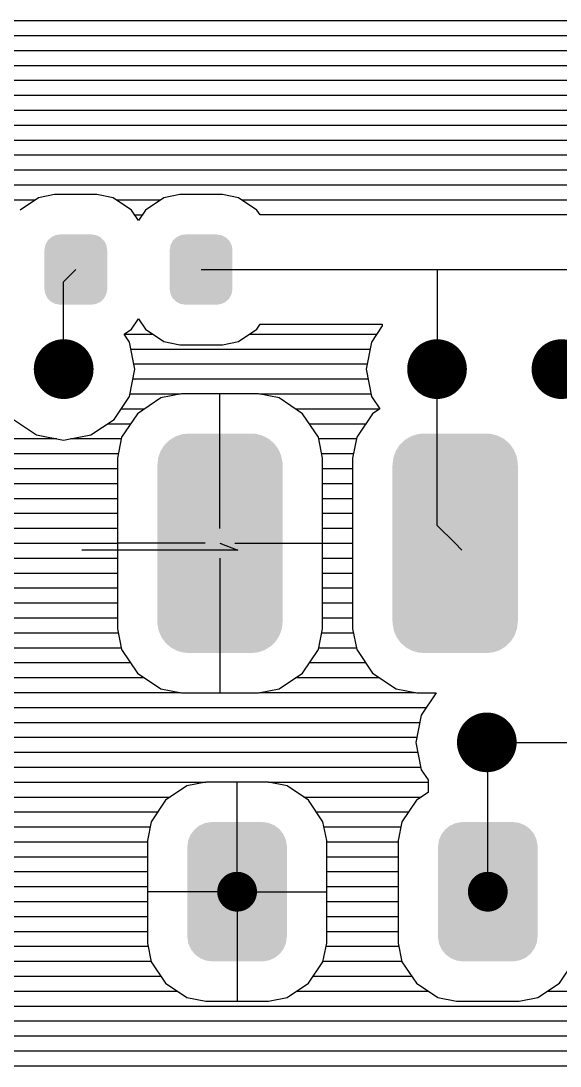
# Model space of a CAD drawing. Extents: x 295 to 953, y 10 to 290.
# Drawn here: x 596.45 to 612.27, y 228.43 to 259.1 of the extents above; entities that cross this region are included whole.
import ezdxf

# ---------------------------------------------------------------- set-up
doc = ezdxf.new("R2010")
doc.units = 0
doc.header["$LTSCALE"] = 5
doc.header["$MEASUREMENT"] = 0
doc.layers.get('0').update_dxf_attribs({"linetype": 'CONTINUOUS', "lineweight": 25})
doc.layers.add('DV-PEI-A6_BOT', color=7, linetype='CONTINUOUS')

msp = doc.modelspace()

# ---------------------------------------------------------------- linework, layer by layer
for points, const_width in [([(598.141, 248.878, -1), (597.264, 248.878, -1)], 0.876), ([(609.094, 248.878, -1), (608.218, 248.878, -1)], 0.876), ([(612.746, 248.878, -1), (611.869, 248.878, -1)], 0.876), ([(610.555, 237.925, -1), (609.679, 237.925, -1)], 0.876), ([(603.083, 233.543, -1), (602.499, 233.543, -1)], 0.584), ([(610.438, 233.543, -1), (609.854, 233.543, -1)], 0.584)]:
    msp.add_lwpolyline(points, format="xyb", close=True, dxfattribs=dict(const_width=const_width))
for points in [[(598.883, 252.648), (598.794, 252.739), (597.231, 252.648), (597.327, 252.739)], [(598.794, 252.739), (598.776, 252.749), (597.327, 252.739), (597.337, 252.749)], [(598.776, 252.749), (598.664, 252.806), (597.337, 252.749), (597.459, 252.806)], [(598.664, 252.806), (598.634, 252.811), (597.459, 252.806), (597.469, 252.811)], [(598.634, 252.811), (598.52, 252.83), (597.469, 252.811), (597.597, 252.83)], [(598.52, 252.83), (598.52, 252.834), (597.597, 252.83), (597.597, 252.834)], [(602.557, 252.648), (602.468, 252.739), (600.906, 252.648), (601.002, 252.739)], [(602.468, 252.739), (602.45, 252.749), (601.002, 252.739), (601.012, 252.749)], [(602.45, 252.749), (602.339, 252.806), (601.012, 252.749), (601.133, 252.806)], [(602.339, 252.806), (602.309, 252.811), (601.133, 252.806), (601.143, 252.811)], [(602.309, 252.811), (602.195, 252.83), (601.143, 252.811), (601.272, 252.83)], [(602.195, 252.83), (602.195, 252.834), (601.272, 252.83), (601.272, 252.834)], [(598.979, 252.375), (598.959, 252.503), (597.139, 252.375), (597.16, 252.503)], [(598.959, 252.503), (598.952, 252.519), (597.16, 252.503), (597.163, 252.519)], [(598.952, 252.519), (598.896, 252.635), (597.163, 252.519), (597.225, 252.635)], [(598.896, 252.635), (598.883, 252.648), (597.225, 252.635), (597.231, 252.648)], [(602.654, 252.375), (602.634, 252.503), (600.813, 252.375), (600.835, 252.503)], [(602.634, 252.503), (602.627, 252.519), (600.835, 252.503), (600.838, 252.519)], [(602.627, 252.519), (602.57, 252.635), (600.838, 252.519), (600.899, 252.635)], [(602.57, 252.635), (602.557, 252.648), (600.899, 252.635), (600.906, 252.648)], [(598.979, 252.372), (598.979, 252.375), (597.139, 252.372), (597.139, 252.375)], [(598.979, 251.227), (598.979, 252.372), (597.139, 251.227), (597.139, 252.372)], [(602.654, 252.372), (602.654, 252.375), (600.813, 252.372), (600.813, 252.375)], [(602.654, 251.227), (602.654, 252.372), (600.813, 251.227), (600.813, 252.372)], [(598.979, 251.224), (598.979, 251.227), (597.139, 251.224), (597.139, 251.227)], [(598.957, 251.096), (598.979, 251.224), (597.158, 251.096), (597.139, 251.224)], [(602.654, 251.224), (602.654, 251.227), (600.813, 251.224), (600.813, 251.227)], [(602.632, 251.096), (602.654, 251.224), (600.833, 251.096), (600.813, 251.224)], [(598.954, 251.08), (598.957, 251.096), (597.166, 251.08), (597.158, 251.096)], [(598.893, 250.964), (598.954, 251.08), (597.222, 250.964), (597.166, 251.08)], [(598.886, 250.951), (598.893, 250.964), (597.235, 250.951), (597.222, 250.964)], [(598.791, 250.86), (598.886, 250.951), (597.324, 250.86), (597.235, 250.951)], [(602.629, 251.08), (602.632, 251.096), (600.84, 251.08), (600.833, 251.096)], [(602.568, 250.964), (602.629, 251.08), (600.897, 250.964), (600.84, 251.08)], [(602.561, 250.951), (602.568, 250.964), (600.909, 250.951), (600.897, 250.964)], [(602.465, 250.86), (602.561, 250.951), (600.998, 250.86), (600.909, 250.951)], [(598.781, 250.85), (598.791, 250.86), (597.342, 250.85), (597.324, 250.86)], [(598.659, 250.793), (598.781, 250.85), (597.453, 250.793), (597.342, 250.85)], [(598.649, 250.788), (598.659, 250.793), (597.483, 250.788), (597.453, 250.793)], [(598.52, 250.769), (598.649, 250.788), (597.597, 250.769), (597.483, 250.788)], [(598.52, 250.765), (598.52, 250.769), (597.597, 250.765), (597.597, 250.769)], [(602.455, 250.85), (602.465, 250.86), (601.017, 250.85), (600.998, 250.86)], [(602.334, 250.793), (602.455, 250.85), (601.128, 250.793), (601.017, 250.85)], [(602.323, 250.788), (602.334, 250.793), (601.158, 250.788), (601.128, 250.793)], [(602.195, 250.769), (602.323, 250.788), (601.272, 250.769), (601.158, 250.788)], [(602.195, 250.765), (602.195, 250.769), (601.272, 250.765), (601.272, 250.769)], [(603.723, 246.83), (603.589, 246.9), (600.864, 246.83), (600.977, 246.9)], [(603.589, 246.9), (603.539, 246.926), (600.977, 246.9), (601.053, 246.926)], [(603.539, 246.926), (603.385, 246.967), (601.053, 246.926), (601.172, 246.967)], [(603.385, 246.967), (603.339, 246.979), (601.172, 246.967), (601.287, 246.979)], [(603.339, 246.979), (603.132, 246.986), (601.287, 246.979), (601.352, 246.986)], [(601.443, 246.986), (601.378, 246.988), (601.352, 246.986), (601.378, 246.988)], [(610.622, 246.83), (610.489, 246.9), (607.763, 246.83), (607.876, 246.9)], [(610.489, 246.9), (610.439, 246.926), (607.876, 246.9), (607.953, 246.926)], [(610.439, 246.926), (610.284, 246.967), (607.953, 246.926), (608.072, 246.967)], [(610.284, 246.967), (610.239, 246.979), (608.072, 246.967), (608.187, 246.979)], [(610.239, 246.979), (610.032, 246.986), (608.187, 246.979), (608.251, 246.986)], [(608.342, 246.986), (608.278, 246.988), (608.251, 246.986), (608.278, 246.988)], [(604.003, 246.528), (603.917, 246.645), (600.58, 246.528), (600.654, 246.645)], [(603.917, 246.645), (603.88, 246.695), (600.654, 246.645), (600.704, 246.695)], [(603.88, 246.695), (603.768, 246.79), (600.704, 246.695), (600.801, 246.79)], [(603.768, 246.79), (603.723, 246.83), (600.801, 246.79), (600.864, 246.83)], [(610.902, 246.528), (610.816, 246.645), (607.48, 246.528), (607.553, 246.645)], [(610.816, 246.645), (610.779, 246.695), (607.553, 246.645), (607.604, 246.695)], [(610.779, 246.695), (610.668, 246.79), (607.604, 246.695), (607.7, 246.79)], [(610.668, 246.79), (610.622, 246.83), (607.7, 246.79), (607.763, 246.83)], [(604.097, 246.274), (604.085, 246.338), (600.474, 246.274), (600.497, 246.338)], [(604.085, 246.338), (604.028, 246.47), (600.497, 246.338), (600.543, 246.47)], [(604.028, 246.47), (604.003, 246.528), (600.543, 246.47), (600.58, 246.528)], [(610.997, 246.274), (610.985, 246.338), (607.374, 246.274), (607.396, 246.338)], [(610.985, 246.338), (610.928, 246.47), (607.396, 246.338), (607.443, 246.47)], [(610.928, 246.47), (610.902, 246.528), (607.443, 246.47), (607.48, 246.528)], [(604.129, 241.468), (604.129, 246.066), (600.448, 241.468), (600.448, 246.066)], [(604.126, 246.068), (604.123, 246.135), (600.451, 246.068), (600.459, 246.135)], [(604.126, 246.066), (604.126, 246.068), (600.451, 246.066), (600.451, 246.068)], [(604.123, 246.135), (604.097, 246.274), (600.459, 246.135), (600.474, 246.274)], [(611.028, 241.468), (611.028, 246.066), (607.348, 241.468), (607.348, 246.066)], [(611.025, 246.068), (611.023, 246.135), (607.35, 246.068), (607.358, 246.135)], [(611.025, 246.066), (611.025, 246.068), (607.35, 246.066), (607.35, 246.068)], [(611.023, 246.135), (610.997, 246.274), (607.358, 246.135), (607.374, 246.274)], [(604.126, 241.465), (604.126, 241.468), (600.451, 241.465), (600.451, 241.468)], [(604.118, 241.399), (604.126, 241.465), (600.453, 241.399), (600.451, 241.465)], [(604.102, 241.259), (604.118, 241.399), (600.48, 241.259), (600.453, 241.399)], [(611.025, 241.465), (611.025, 241.468), (607.35, 241.465), (607.35, 241.468)], [(611.018, 241.399), (611.025, 241.465), (607.353, 241.399), (607.35, 241.465)], [(611.002, 241.259), (611.018, 241.399), (607.379, 241.259), (607.353, 241.399)], [(604.08, 241.195), (604.102, 241.259), (600.491, 241.195), (600.48, 241.259)], [(604.034, 241.064), (604.08, 241.195), (600.549, 241.064), (600.491, 241.195)], [(610.979, 241.195), (611.002, 241.259), (607.391, 241.195), (607.379, 241.259)], [(610.933, 241.064), (610.979, 241.195), (607.448, 241.064), (607.391, 241.195)], [(603.997, 241.005), (604.034, 241.064), (600.574, 241.005), (600.549, 241.064)], [(603.923, 240.889), (603.997, 241.005), (600.66, 240.889), (600.574, 241.005)], [(603.873, 240.839), (603.923, 240.889), (600.697, 240.839), (600.66, 240.889)], [(603.776, 240.743), (603.873, 240.839), (600.808, 240.743), (600.697, 240.839)], [(610.896, 241.005), (610.933, 241.064), (607.473, 241.005), (607.448, 241.064)], [(610.822, 240.889), (610.896, 241.005), (607.559, 240.889), (607.473, 241.005)], [(610.772, 240.839), (610.822, 240.889), (607.596, 240.839), (607.559, 240.889)], [(610.676, 240.743), (610.772, 240.839), (607.708, 240.743), (607.596, 240.839)], [(603.713, 240.704), (603.776, 240.743), (600.854, 240.704), (600.808, 240.743)], [(603.6, 240.634), (603.713, 240.704), (600.987, 240.634), (600.854, 240.704)], [(603.524, 240.608), (603.6, 240.634), (601.037, 240.608), (600.987, 240.634)], [(603.404, 240.567), (603.524, 240.608), (601.192, 240.567), (601.037, 240.608)], [(603.291, 240.555), (603.404, 240.567), (601.237, 240.555), (601.192, 240.567)], [(603.226, 240.548), (603.291, 240.555), (601.444, 240.548), (601.237, 240.555)], [(603.199, 240.545), (603.226, 240.548), (603.199, 240.545), (603.132, 240.548)], [(610.612, 240.704), (610.676, 240.743), (607.753, 240.704), (607.708, 240.743)], [(610.5, 240.634), (610.612, 240.704), (607.887, 240.634), (607.753, 240.704)], [(610.423, 240.608), (610.5, 240.634), (607.937, 240.608), (607.887, 240.634)], [(610.304, 240.567), (610.423, 240.608), (608.092, 240.567), (607.937, 240.608)], [(610.19, 240.555), (610.304, 240.567), (608.137, 240.555), (608.092, 240.567)], [(610.125, 240.548), (610.19, 240.555), (608.344, 240.548), (608.137, 240.555)], [(610.098, 240.545), (610.125, 240.548), (610.098, 240.545), (610.032, 240.548)], [(603.875, 235.496), (603.73, 235.554), (601.716, 235.496), (601.841, 235.554)], [(603.73, 235.554), (603.704, 235.565), (601.841, 235.554), (601.899, 235.565)], [(603.704, 235.565), (603.529, 235.587), (601.899, 235.565), (602.023, 235.587)], [(603.529, 235.587), (603.521, 235.588), (602.023, 235.587), (602.061, 235.588)], [(611.23, 235.496), (611.085, 235.554), (609.071, 235.496), (609.196, 235.554)], [(611.085, 235.554), (611.059, 235.565), (609.196, 235.554), (609.254, 235.565)], [(611.059, 235.565), (610.884, 235.587), (609.254, 235.565), (609.378, 235.587)], [(610.884, 235.587), (610.876, 235.588), (609.378, 235.587), (609.416, 235.588)], [(604.155, 235.212), (604.14, 235.244), (601.422, 235.212), (601.446, 235.244)], [(604.14, 235.244), (604.046, 235.36), (601.446, 235.244), (601.531, 235.36)], [(604.046, 235.36), (604.024, 235.387), (601.531, 235.36), (601.564, 235.387)], [(604.024, 235.387), (603.901, 235.477), (601.564, 235.387), (601.674, 235.477)], [(603.901, 235.477), (603.875, 235.496), (601.674, 235.477), (601.716, 235.496)], [(611.511, 235.212), (611.496, 235.244), (608.777, 235.212), (608.801, 235.244)], [(611.496, 235.244), (611.401, 235.36), (608.801, 235.244), (608.886, 235.36)], [(611.401, 235.36), (611.379, 235.387), (608.886, 235.36), (608.919, 235.387)], [(611.379, 235.387), (611.256, 235.477), (608.919, 235.387), (609.029, 235.477)], [(611.256, 235.477), (611.23, 235.496), (609.029, 235.477), (609.071, 235.496)], [(604.25, 234.896), (604.224, 235.041), (601.335, 234.896), (601.354, 235.041)], [(604.224, 235.041), (604.218, 235.077), (601.354, 235.041), (601.368, 235.077)], [(604.218, 235.077), (604.155, 235.212), (601.368, 235.077), (601.422, 235.212)], [(611.605, 234.896), (611.579, 235.041), (608.69, 234.896), (608.709, 235.041)], [(611.579, 235.041), (611.573, 235.077), (608.709, 235.041), (608.723, 235.077)], [(611.573, 235.077), (611.511, 235.212), (608.723, 235.077), (608.777, 235.212)], [(604.251, 234.858), (604.25, 234.896), (601.33, 234.858), (601.335, 234.896)], [(604.251, 232.229), (604.251, 234.858), (601.33, 232.229), (601.33, 234.858)], [(611.606, 234.858), (611.605, 234.896), (608.685, 234.858), (608.69, 234.896)], [(611.606, 232.229), (611.606, 234.858), (608.685, 232.229), (608.685, 234.858)], [(604.246, 232.191), (604.251, 232.229), (601.331, 232.191), (601.33, 232.229)], [(604.228, 232.046), (604.246, 232.191), (601.357, 232.046), (601.331, 232.191)], [(611.602, 232.191), (611.606, 232.229), (608.686, 232.191), (608.685, 232.229)], [(611.583, 232.046), (611.602, 232.191), (608.713, 232.046), (608.686, 232.191)], [(604.213, 232.009), (604.228, 232.046), (601.364, 232.009), (601.357, 232.046)], [(604.16, 231.875), (604.213, 232.009), (601.426, 231.875), (601.364, 232.009)], [(604.136, 231.842), (604.16, 231.875), (601.441, 231.842), (601.426, 231.875)], [(611.569, 232.009), (611.583, 232.046), (608.719, 232.009), (608.713, 232.046)], [(611.515, 231.875), (611.569, 232.009), (608.781, 231.875), (608.719, 232.009)], [(611.491, 231.842), (611.515, 231.875), (608.796, 231.842), (608.781, 231.875)], [(604.051, 231.726), (604.136, 231.842), (601.536, 231.726), (601.441, 231.842)], [(604.018, 231.699), (604.051, 231.726), (601.558, 231.699), (601.536, 231.726)], [(603.908, 231.609), (604.018, 231.699), (601.68, 231.609), (601.558, 231.699)], [(603.866, 231.59), (603.908, 231.609), (601.706, 231.59), (601.68, 231.609)], [(603.74, 231.532), (603.866, 231.59), (601.852, 231.532), (601.706, 231.59)], [(611.406, 231.726), (611.491, 231.842), (608.891, 231.726), (608.796, 231.842)], [(611.373, 231.699), (611.406, 231.726), (608.913, 231.699), (608.891, 231.726)], [(611.263, 231.609), (611.373, 231.699), (609.035, 231.609), (608.913, 231.699)], [(611.221, 231.59), (611.263, 231.609), (609.061, 231.59), (609.035, 231.609)], [(611.095, 231.532), (611.221, 231.59), (609.207, 231.532), (609.061, 231.59)], [(603.682, 231.522), (603.74, 231.532), (601.878, 231.522), (601.852, 231.532)], [(603.559, 231.5), (603.682, 231.522), (602.053, 231.5), (601.878, 231.522)], [(603.521, 231.499), (603.559, 231.5), (602.061, 231.499), (602.053, 231.5)], [(611.038, 231.522), (611.095, 231.532), (609.233, 231.522), (609.207, 231.532)], [(610.914, 231.5), (611.038, 231.522), (609.408, 231.5), (609.233, 231.522)], [(610.876, 231.499), (610.914, 231.5), (609.416, 231.499), (609.408, 231.5)]]:
    msp.add_solid(points)
at = {"layer": 'DV-PEI-A6_BOT'}
for p, q in [((698.459, 259.096), (531.25, 259.096)), ((698.161, 258.658), (530.812, 258.658)), ((697.975, 258.22), (530.373, 258.22)), ((697.887, 257.782), (529.976, 257.782)), ((697.916, 257.344), (529.795, 257.344)), ((698.004, 256.905), (529.789, 256.905)), ((698.261, 256.467), (529.789, 256.467)), ((698.664, 256.029), (529.789, 256.029)), ((633.111, 255.591), (529.789, 255.591)), ((632.34, 255.153), (529.789, 255.153)), ((632.012, 254.715), (536.56, 254.715)), ((629.267, 254.277), (564.432, 254.277)), ((597.434, 254.002), (596.96, 253.903)), ((598.678, 254.002), (597.434, 254.002)), ((599.151, 253.903), (598.678, 254.002)), ((601.114, 254.002), (600.641, 253.903)), ((602.358, 254.002), (601.114, 254.002)), ((602.832, 253.903), (602.358, 254.002)), ((596.867, 253.838), (565.747, 253.838)), ((596.96, 253.903), (596.423, 253.546)), ((599.689, 253.546), (599.151, 253.903)), ((600.547, 253.838), (599.245, 253.838)), ((600.641, 253.903), (600.103, 253.546)), ((603.369, 253.546), (602.832, 253.903)), ((628.817, 253.838), (602.925, 253.838)), ((599.893, 253.237), (599.689, 253.546)), ((600.004, 253.4), (599.788, 253.4)), ((600.103, 253.546), (599.893, 253.237)), ((603.463, 253.406), (603.369, 253.546)), ((614.819, 253.406), (603.463, 253.406)), ((597.702, 251.443), (598.059, 251.799)), ((601.733, 251.799), (608.656, 251.799)), ((608.656, 251.799), (614.498, 251.799)), ((608.656, 251.799), (608.656, 248.878)), ((597.702, 248.878), (597.702, 251.443)), ((599.689, 250.047), (599.893, 250.357)), ((599.911, 250.333), (599.881, 250.333)), ((599.893, 250.357), (600.103, 250.047)), ((599.478, 249.907), (599.689, 250.047)), ((600.103, 250.047), (600.641, 249.691)), ((602.832, 249.691), (603.369, 250.047)), ((603.369, 250.047), (603.463, 250.193)), ((603.463, 250.193), (607.05, 250.193)), ((607.05, 250.152), (606.734, 249.673)), ((607.05, 250.193), (607.05, 250.152)), ((599.63, 249.673), (599.478, 249.907)), ((600.325, 249.895), (599.484, 249.895)), ((599.788, 248.878), (599.63, 249.673)), ((600.641, 249.691), (601.114, 249.591)), ((602.358, 249.591), (602.832, 249.691)), ((606.88, 249.895), (603.147, 249.895)), ((606.734, 249.673), (606.576, 248.878)), ((606.693, 249.457), (599.671, 249.457)), ((601.114, 249.591), (602.358, 249.591)), ((599.63, 248.078), (599.788, 248.878)), ((606.606, 249.019), (599.759, 249.019)), ((606.576, 248.878), (606.734, 248.078)), ((608.656, 244.293), (608.656, 248.878)), ((606.635, 248.581), (599.73, 248.581)), ((601.126, 248.142), (599.642, 248.142)), ((601.161, 248.154), (600.553, 248.031)), ((603.416, 248.154), (601.161, 248.154)), ((602.288, 244.205), (602.288, 248.154)), ((604.023, 248.031), (603.416, 248.154)), ((606.722, 248.142), (603.451, 248.142)), ((599.18, 247.4), (599.63, 248.078)), ((600.553, 248.031), (599.864, 247.57)), ((604.713, 247.57), (604.023, 248.031)), ((606.734, 248.078), (606.98, 247.71)), ((600.068, 247.704), (599.385, 247.704)), ((599.864, 247.57), (599.402, 246.881)), ((606.968, 247.704), (604.508, 247.704)), ((605.174, 246.881), (604.713, 247.57)), ((606.763, 247.57), (606.302, 246.881)), ((606.98, 247.71), (606.763, 247.57)), ((596.23, 247.4), (596.908, 246.951)), ((598.503, 246.951), (599.18, 247.4)), ((599.659, 247.266), (598.982, 247.266)), ((606.559, 247.266), (604.917, 247.266)), ((596.908, 246.951), (597.702, 246.793)), ((597.702, 246.793), (598.503, 246.951)), ((597.504, 246.828), (551.27, 246.828)), ((599.391, 246.828), (597.907, 246.828)), ((599.402, 246.881), (599.28, 246.267)), ((605.297, 246.267), (605.174, 246.881)), ((606.29, 246.828), (605.186, 246.828)), ((606.302, 246.881), (606.179, 246.267)), ((599.303, 246.39), (551.27, 246.39)), ((606.203, 246.39), (605.274, 246.39)), ((599.28, 246.267), (599.28, 241.261)), ((605.297, 241.261), (605.297, 246.267)), ((606.179, 246.267), (606.179, 241.261)), ((599.28, 245.952), (551.27, 245.952)), ((606.179, 245.952), (605.297, 245.952)), ((599.28, 245.514), (551.27, 245.514)), ((606.179, 245.514), (605.297, 245.514)), ((599.28, 245.075), (558.473, 245.075)), ((606.179, 245.075), (605.297, 245.075)), ((599.28, 244.637), (584.149, 244.637)), ((606.179, 244.637), (605.297, 244.637)), ((599.28, 244.199), (584.932, 244.199)), ((606.179, 244.199), (605.297, 244.199)), ((609.188, 243.767), (608.656, 244.293)), ((599.28, 243.761), (585.37, 243.761)), ((602.814, 243.562), (598.234, 243.562)), ((601.85, 243.767), (599.28, 243.767)), ((602.288, 243.767), (602.814, 243.562)), ((602.727, 243.767), (605.297, 243.767)), ((606.179, 243.761), (605.297, 243.761)), ((609.188, 243.767), (609.386, 243.562)), ((599.28, 243.323), (585.808, 243.323)), ((602.288, 243.329), (602.288, 239.374)), ((606.179, 243.323), (605.297, 243.323)), ((599.28, 242.885), (586.246, 242.885)), ((606.179, 242.885), (605.297, 242.885)), ((599.28, 242.446), (586.684, 242.446)), ((606.179, 242.446), (605.297, 242.446)), ((599.28, 242.008), (587.123, 242.008)), ((606.179, 242.008), (605.297, 242.008)), ((599.28, 241.57), (587.456, 241.57)), ((606.179, 241.57), (605.297, 241.57)), ((599.303, 241.132), (587.625, 241.132)), ((599.28, 241.261), (599.402, 240.647)), ((605.174, 240.647), (605.297, 241.261)), ((606.203, 241.132), (605.274, 241.132)), ((606.179, 241.261), (606.302, 240.647)), ((599.391, 240.694), (587.625, 240.694)), ((599.402, 240.647), (599.864, 239.958)), ((604.713, 239.958), (605.174, 240.647)), ((606.29, 240.694), (605.186, 240.694)), ((606.302, 240.647), (606.763, 239.958)), ((599.659, 240.256), (587.625, 240.256)), ((606.559, 240.256), (604.917, 240.256)), ((599.864, 239.958), (600.553, 239.496)), ((604.023, 239.496), (604.713, 239.958)), ((606.763, 239.958), (607.453, 239.496)), ((600.068, 239.818), (589.781, 239.818)), ((606.968, 239.818), (604.508, 239.818)), ((601.126, 239.379), (590.423, 239.379)), ((600.553, 239.496), (601.161, 239.374)), ((601.161, 239.374), (603.416, 239.374)), ((603.416, 239.374), (604.023, 239.496)), ((608.025, 239.379), (603.451, 239.379)), ((607.453, 239.496), (608.06, 239.374)), ((608.06, 239.374), (608.633, 239.374)), ((608.633, 239.374), (608.195, 238.719)), ((608.341, 238.941), (590.721, 238.941)), ((608.195, 238.719), (608.037, 237.925)), ((608.154, 238.503), (590.908, 238.503)), ((608.066, 238.065), (590.996, 238.065)), ((608.037, 237.925), (608.195, 237.124)), ((610.117, 237.925), (618.149, 237.925)), ((610.123, 237.925), (610.117, 237.925)), ((610.146, 237.896), (610.117, 237.925)), ((610.146, 237.925), (610.117, 237.925)), ((610.146, 233.543), (610.146, 237.925)), ((610.146, 233.543), (610.146, 237.896)), ((608.095, 237.627), (590.967, 237.627)), ((608.183, 237.189), (590.879, 237.189)), ((608.195, 237.124), (608.393, 236.821)), ((608.393, 236.821), (608.393, 236.453)), ((601.874, 236.751), (590.867, 236.751)), ((601.319, 236.645), (600.688, 236.225)), ((601.874, 236.756), (601.319, 236.645)), ((603.708, 236.756), (601.874, 236.756)), ((602.791, 233.981), (602.791, 236.756)), ((604.257, 236.645), (603.708, 236.756)), ((608.393, 236.751), (603.708, 236.751)), ((604.888, 236.225), (604.257, 236.645)), ((600.828, 236.312), (591.083, 236.312)), ((600.688, 236.225), (600.267, 235.594)), ((608.189, 236.312), (604.748, 236.312)), ((605.309, 235.594), (604.888, 236.225)), ((608.049, 236.225), (607.628, 235.594)), ((608.393, 236.453), (608.049, 236.225)), ((600.46, 235.874), (591.148, 235.874)), ((607.815, 235.874), (605.122, 235.874)), ((600.267, 235.594), (600.162, 235.045)), ((605.42, 235.045), (605.309, 235.594)), ((607.628, 235.594), (607.517, 235.045)), ((600.238, 235.436), (591.148, 235.436)), ((607.599, 235.436), (605.338, 235.436)), ((600.162, 234.998), (591.148, 234.998)), ((600.162, 235.045), (600.162, 232.036)), ((605.42, 232.036), (605.42, 235.045)), ((607.517, 234.998), (605.42, 234.998)), ((607.517, 235.045), (607.517, 232.036)), ((600.162, 234.56), (591.107, 234.56)), ((607.517, 234.56), (605.42, 234.56)), ((600.162, 234.122), (590.943, 234.122)), ((607.517, 234.122), (605.42, 234.122)), ((600.162, 233.683), (590.604, 233.683)), ((602.353, 233.543), (600.162, 233.543)), ((603.229, 233.543), (605.42, 233.543)), ((607.517, 233.683), (605.42, 233.683)), ((600.162, 233.245), (590.75, 233.245)), ((602.791, 233.105), (602.791, 230.33)), ((607.517, 233.245), (605.42, 233.245)), ((600.162, 232.807), (591.043, 232.807)), ((607.517, 232.807), (605.42, 232.807)), ((600.162, 232.369), (591.136, 232.369)), ((607.517, 232.369), (605.42, 232.369)), ((600.179, 231.931), (591.148, 231.931)), ((600.162, 232.036), (600.267, 231.487)), ((605.309, 231.487), (605.42, 232.036)), ((607.54, 231.931), (605.396, 231.931)), ((607.517, 232.036), (607.628, 231.487)), ((600.267, 231.493), (591.148, 231.493)), ((600.267, 231.487), (600.688, 230.856)), ((604.888, 230.856), (605.309, 231.487)), ((607.628, 231.493), (605.309, 231.493)), ((607.628, 231.487), (608.049, 230.856)), ((612.249, 230.856), (612.67, 231.487)), ((600.553, 231.055), (591.142, 231.055)), ((607.914, 231.055), (605.022, 231.055)), ((600.688, 230.856), (601.319, 230.435)), ((604.257, 230.435), (604.888, 230.856)), ((608.049, 230.856), (608.68, 230.435)), ((611.618, 230.435), (612.249, 230.856)), ((601.044, 230.616), (591.054, 230.616)), ((601.319, 230.435), (601.874, 230.33)), ((603.708, 230.33), (604.257, 230.435)), ((608.405, 230.616), (604.532, 230.616)), ((608.68, 230.435), (609.229, 230.33)), ((611.063, 230.33), (611.618, 230.435)), ((616.04, 230.616), (611.893, 230.616)), ((616.327, 230.178), (590.768, 230.178)), ((601.874, 230.33), (603.708, 230.33)), ((609.229, 230.33), (611.063, 230.33)), ((616.187, 229.74), (590.207, 229.74)), ((616.099, 229.302), (584.704, 229.302)), ((616.128, 228.864), (584.704, 228.864)), ((616.216, 228.426), (584.704, 228.426))]:
    msp.add_line(p, q, dxfattribs=at)

doc.saveas('drawing.dxf')
